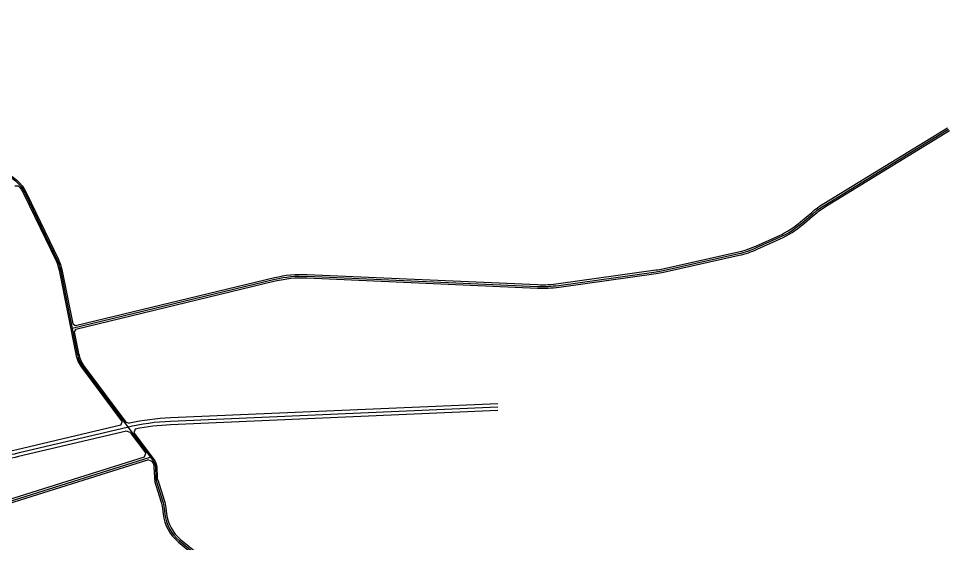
# Model space of a CAD drawing. Extents: x 529262 to 576451, y 2694391 to 2717535.
# Drawn here: x 550357 to 558395, y 2708469 to 2712999 of the extents above; entities that cross this region are included whole.
import ezdxf

# ---------------------------------------------------------------- set-up
doc = ezdxf.new("R2010")
doc.units = 0
doc.layers.add('RD-中线', color=40, linetype='Continuous')
doc.layers.add('RD-红线', color=7, linetype='Continuous')

msp = doc.modelspace()

# ---------------------------------------------------------------- linework, layer by layer
at = {"layer": 'RD-中线'}
msp.add_lwpolyline([(546951.205, 2712999.134), (547973.002, 2712602.829, -0.09705854), (548086.803, 2712530.926), (548268.675, 2712359.097, 0.10805176), (548396.791, 2712281.997), (550210.851, 2711667.773, -0.20146753), (550413.897, 2711488.214), (550690.844, 2710913.566, -0.06314546), (550718.791, 2710830.066), (550863.164, 2710106.148, 0.11195702), (550917.248, 2709984.985), (551517.78, 2709183.14, -0.15143227), (551537.653, 2709127.359), (551541.259, 2709040.839, 0.06488484), (551546.104, 2709012.825)], format="xyb", dxfattribs=at)
at = {"layer": 'RD-中线', "linetype": 'Continuous', "flags": 128}
for points in [[(550819.086, 2710327.166), (552569.18, 2710749.252, -0.07035456), (552847.918, 2710776.145), (554838.642, 2710687.907, 0.0460025), (555022.055, 2710696.652), (555861.954, 2710814.657, 0.01987589), (555924.512, 2710825.997), (556576.101, 2710971.075, 0.05091461), (556730.315, 2711022.32), (556928.528, 2711111.446, 0.07144767), (557120.621, 2711233.278), (557216.631, 2711315.446, -0.03949532), (557318.675, 2711389.679), (558387.604, 2712044.997)], [(554495.503, 2709645.318), (551668.592, 2709522.64, 0.04724548), (551295.044, 2709470.84), (550349.382, 2709247.213, -0.05928111), (550114.616, 2709220.384), (549232.671, 2709224.473)], [(549807.152, 2708729.502, -0.01590166), (549814.736, 2708730.642), (550065.386, 2708769.925, 0.0371888), (550108.779, 2708780.076), (551494.008, 2709214.881)], [(551546.104, 2709012.825), (551600.638, 2708837.05, -0.04583802), (551613.939, 2708774.407), (551620.03, 2708722.86, 0.19481264), (551746.563, 2708492.567), (551908.848, 2708360.372, 0.09632781), (551959.334, 2708333.345), (552019.419, 2708314.795, -0.12310337), (552081.659, 2708277.111), (552339.558, 2708017.141)]]:
    msp.add_lwpolyline(points, format="xyb", dxfattribs=at)
at = {"layer": 'RD-红线'}
for points in [[(547209.877, 2712911.679), (547217.08, 2712908.885), (547977.341, 2712614.017, -0.09705854), (548095.044, 2712539.648), (548276.916, 2712367.82, 0.10805176), (548400.639, 2712293.363), (550214.699, 2711679.139, -0.20146753), (550424.707, 2711493.424), (550701.654, 2710918.775, -0.06314546), (550730.559, 2710832.413), (550823.754, 2710365.114)], [(550356.843, 2711554.335), (550324.856, 2711552.425, 0.50116254)], [(550356.843, 2711554.335, -0.06312727), (550403.087, 2711483.004), (550680.034, 2710908.356, -0.06314546), (550707.023, 2710827.719), (550851.396, 2710103.801, 0.11195702), (550907.643, 2709977.792), (551250.571, 2709519.906)], [(550823.754, 2710365.114), (550848.057, 2710349.583, 0.42592227)], [(550852.38, 2710319.766), (550837.455, 2710296.411, 0.402601)], [(550837.455, 2710296.411), (550874.932, 2710108.495, 0.11195702), (550926.853, 2709992.179), (551282.663, 2709517.092)], [(551239.165, 2709488.453), (551250.571, 2709519.906, 0.54028202)], [(551282.663, 2709517.092), (551313.209, 2709505.796, 0.29501685)], [(551319.879, 2709427.364), (551288.963, 2709438.575, 0.29846351)], [(551364.58, 2709455.384), (551352.539, 2709423.792, 0.55084162)], [(551352.539, 2709423.792), (551527.385, 2709190.333, -0.15143227), (551549.642, 2709127.859), (551553.249, 2709041.339, 0.06488484), (551557.565, 2709016.381)], [(551444.748, 2709216.188), (551454.766, 2709247.259, 0.51726942)], [(551504.77, 2709180.492), (551471.774, 2709191.132, 0.31815746)], [(551504.77, 2709180.492), (551508.175, 2709175.946, -0.15143227), (551525.663, 2709126.859), (551529.269, 2709040.339, 0.06488484), (551534.643, 2709009.269)]]:
    msp.add_lwpolyline(points, format="xyb", dxfattribs=at)
at = {"layer": 'RD-红线', "linetype": 'Continuous', "flags": 128}
for points in [[(550848.057, 2710349.583), (552565.663, 2710763.834, -0.07035456), (552848.582, 2710791.13), (554839.306, 2710702.892, 0.0460025), (555019.968, 2710711.506), (555859.867, 2710829.511, 0.01987589), (555921.252, 2710840.639), (556572.841, 2710985.716, 0.05091461), (556724.163, 2711036), (556922.376, 2711125.126, 0.07144767), (557110.868, 2711244.675), (557206.878, 2711326.843, -0.03949532), (557310.835, 2711402.467), (558379.764, 2712057.785)], [(550852.38, 2710319.766), (552572.697, 2710734.67, -0.07035456), (552847.253, 2710761.16), (554837.978, 2710672.922, 0.0460025), (555024.142, 2710681.798), (555864.041, 2710799.803, 0.01987589), (555927.772, 2710811.356), (556579.361, 2710956.433, 0.05091461), (556736.466, 2711008.639), (556934.679, 2711097.765, 0.07144767), (557130.374, 2711221.882), (557226.384, 2711304.05, -0.03949532), (557326.515, 2711376.891), (558395.444, 2712032.209)], [(554494.202, 2709675.29), (551667.291, 2709552.611, 0.04407114), (551313.209, 2709505.796, 0.04407114)], [(554496.803, 2709615.346), (551669.893, 2709492.668, 0.03909271), (551364.58, 2709455.384, 0.03909271)], [(551239.165, 2709488.453), (550342.478, 2709276.408, -0.05928111), (550114.755, 2709250.383), (549275.566, 2709254.274)], [(551288.963, 2709438.575), (550356.286, 2709218.018, -0.05928111), (550114.477, 2709190.384), (549275.777, 2709194.273)], [(549804.273, 2708745.241, -0.01532585), (549812.551, 2708746.495), (550062.908, 2708785.732, 0.0371888), (550103.987, 2708795.342), (551444.748, 2709216.188)], [(549810.031, 2708713.764, -0.01660501), (549816.901, 2708714.786), (550067.863, 2708754.118, 0.0371888), (550113.571, 2708764.811), (551471.774, 2709191.132)], [(551560.43, 2709017.27), (551614.965, 2708841.494, -0.04583802), (551628.836, 2708776.168), (551634.926, 2708724.62, 0.19481264), (551756.037, 2708504.197), (551918.321, 2708372.002, 0.09632781), (551963.759, 2708347.678), (552023.844, 2708329.128, -0.12310337), (552092.308, 2708287.675), (552350.207, 2708027.706)], [(551531.777, 2709008.38), (551586.312, 2708832.605, -0.04583802), (551599.043, 2708772.647), (551605.133, 2708721.1, 0.19481264), (551737.09, 2708480.937), (551899.374, 2708348.742, 0.09632781), (551954.909, 2708319.013), (552014.994, 2708300.463, -0.12310337), (552071.01, 2708266.547), (552328.909, 2708006.577)]]:
    msp.add_lwpolyline(points, format="xyb", dxfattribs=at)
at = {"layer": 'RD-红线'}
msp.add_lwpolyline([(551319.879, 2709427.364), (551454.766, 2709247.259)], dxfattribs=at)

doc.saveas('drawing.dxf')
